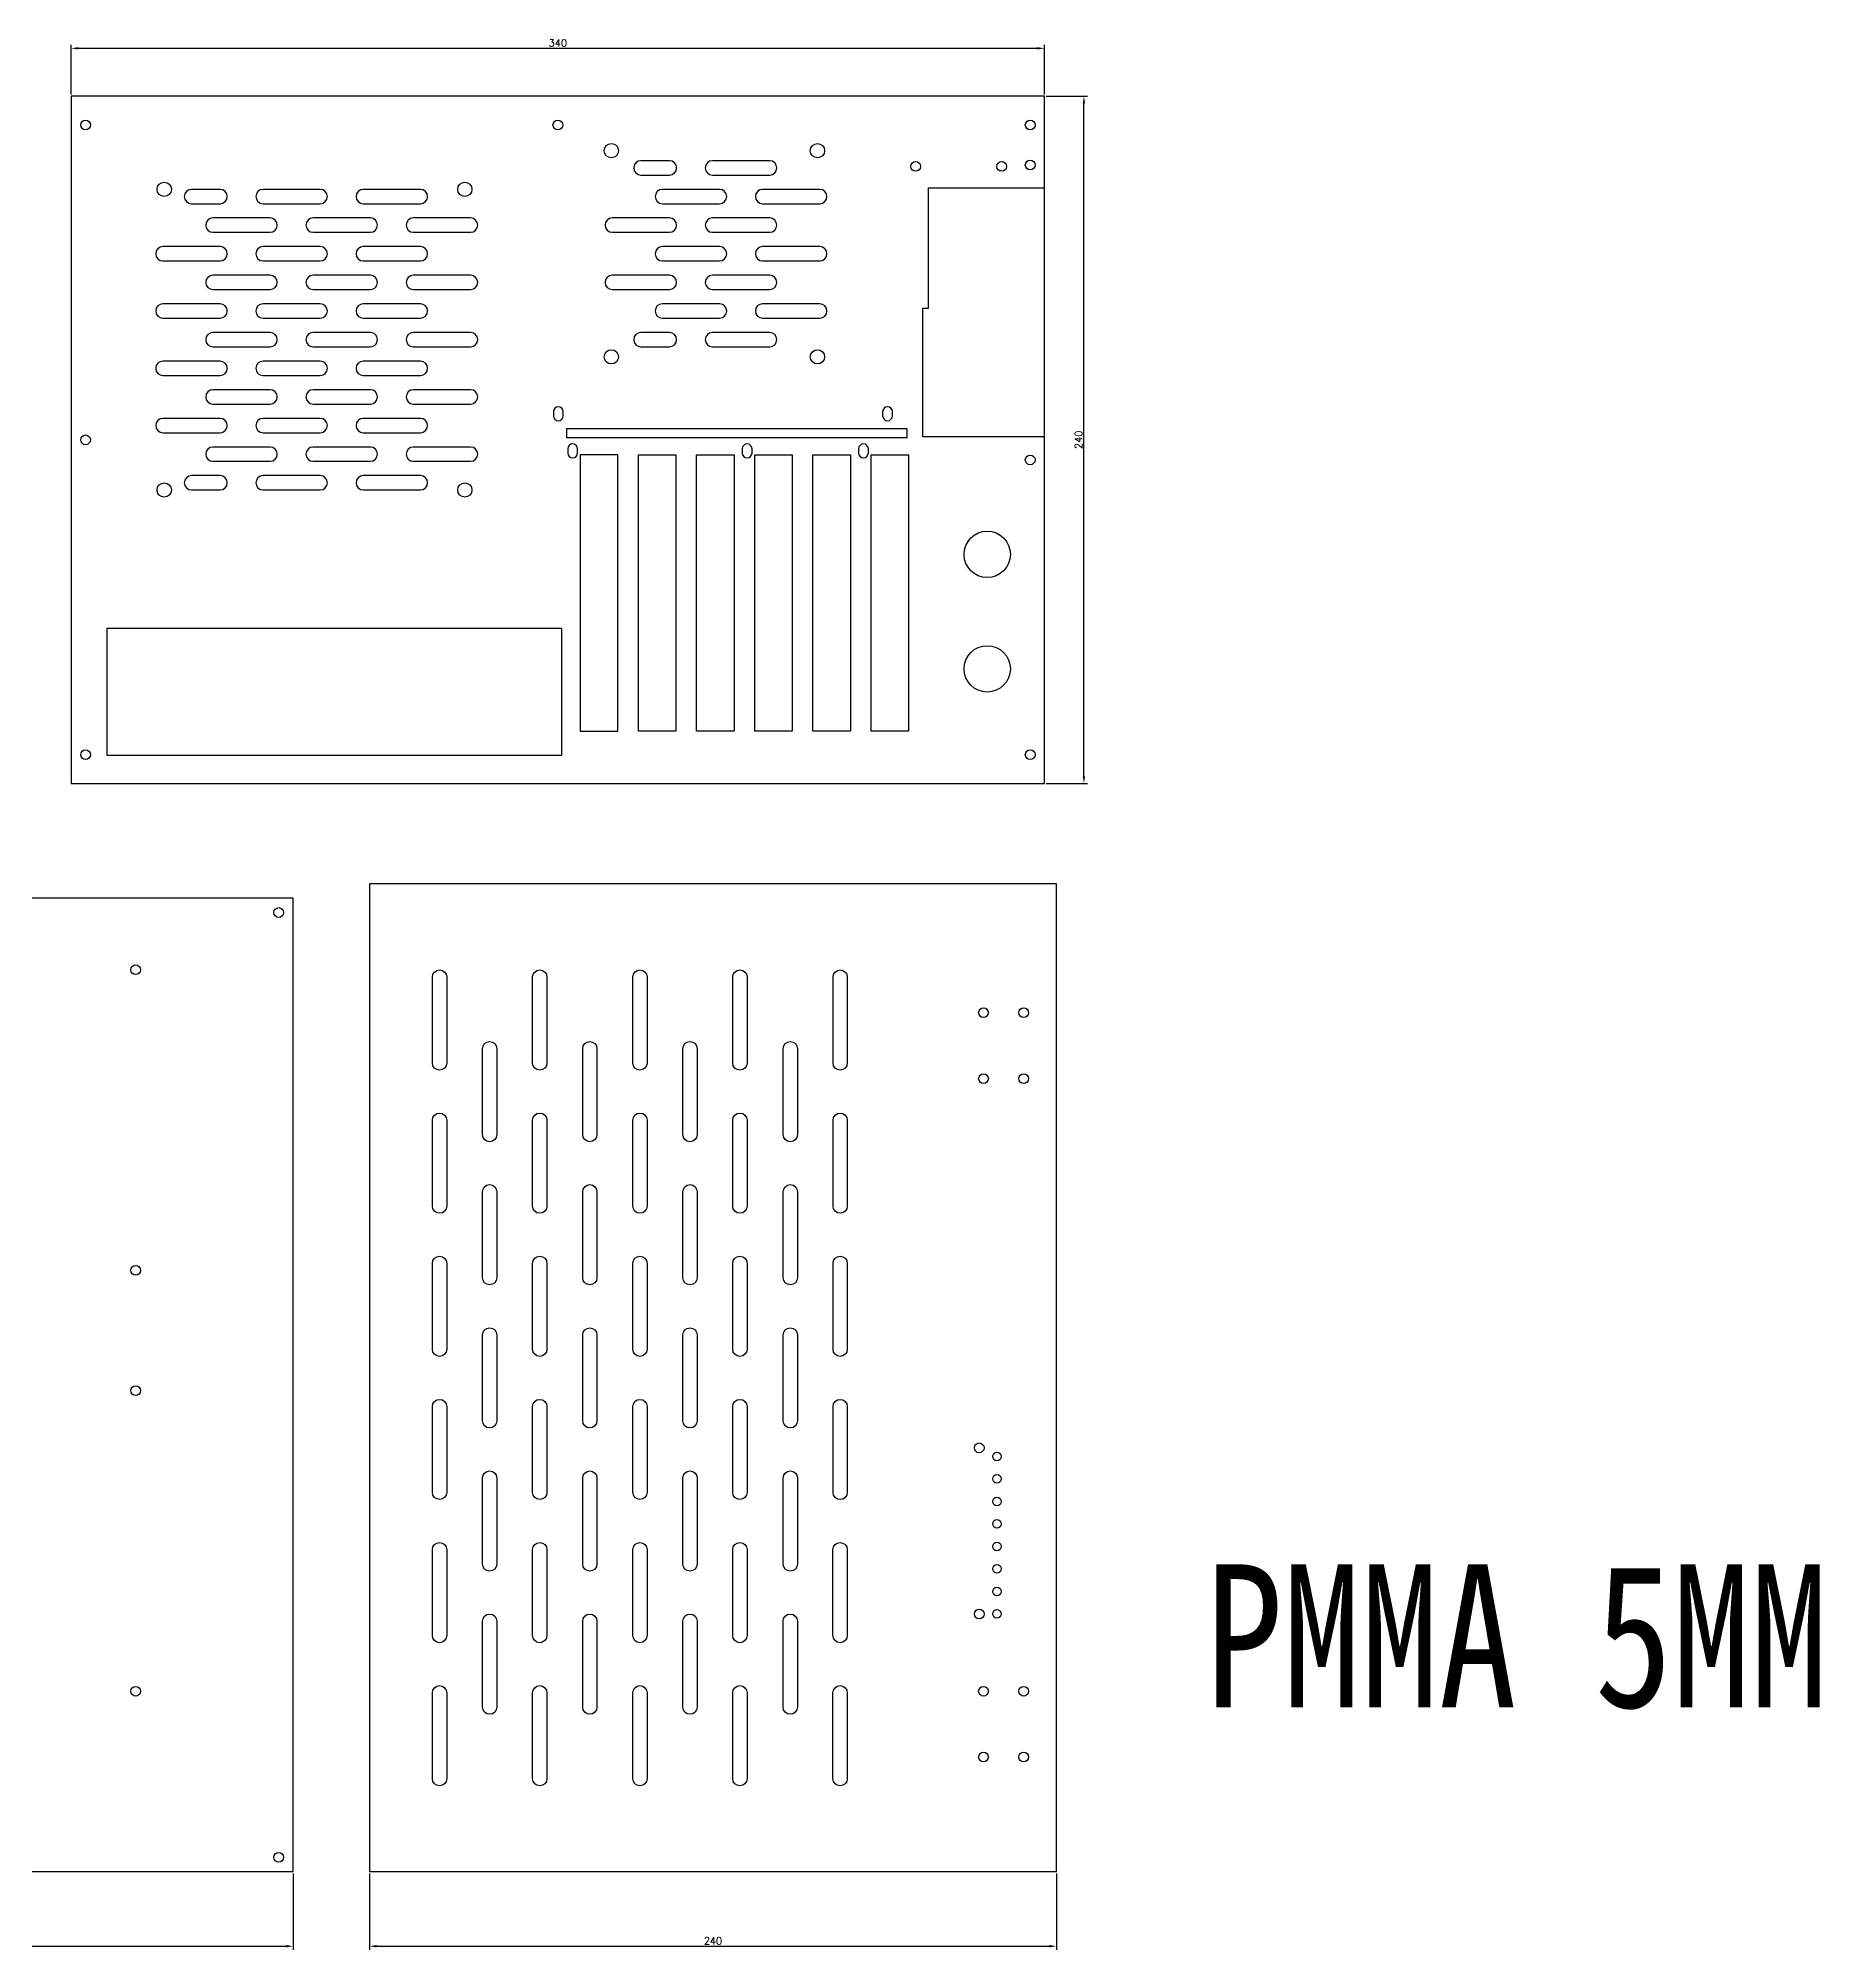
# Model space of a CAD drawing. Header units: millimetres. Extents: x 48 to 2498, y 44 to 791.
# Drawn here: x 579 to 1201, y 44 to 712 of the extents above; entities that cross this region are included whole.
import ezdxf

# ---------------------------------------------------------------- set-up
doc = ezdxf.new("R2010")
doc.units = ezdxf.units.MM
for name, color, linetype in [('LED指示灯拓展卡', 170, 'Continuous'), ('主板IO', 4, 'Continuous'), ('六面螺母开孔', 212, 'Continuous'), ('扩展卡开孔', 212, 'Continuous'), ('硬盘托架开孔', 7, 'Continuous')]:
    doc.layers.add(name, color=color, linetype=linetype)
doc.styles.add('gbenor', font='gbenor.shx', dxfattribs={"width": 0.8, "bigfont": 'gbcbig.shx'})
doc.styles.get("Standard").update_dxf_attribs({"font": 'txt', "bigfont": 'gbcbig.shx'})
doc.dimstyles.new('ISO-25', dxfattribs={"dimtxt": 2.5, "dimasz": 2.5, "dimexe": 1.25, "dimexo": 0.625, "dimtad": 1, "dimtxsty": 'Standard', "dimcen": 2.5, "dimadec": 0, "dimazin": 0, "dimtfac": 1, "dimtmove": 0, "dimatfit": 3, "dimfxl": 1, "dimarcsym": 0})

# ---------------------------------------------------------------- blocks, each defined once
blk = doc.blocks.new('*D19')
at = {"color": 0, "lineweight": -2}
for p, q in [((367.68, 70.85), (367.68, 44.16)), ((667.68, 70.85), (667.68, 44.16)), ((370.18, 45.41), (665.18, 45.41))]:
    blk.add_line(p, q, dxfattribs=at)
at = {"color": 0}
for points in [[(370.18, 45.83), (370.18, 44.99), (367.68, 45.41)], [(665.18, 44.99), (665.18, 45.83), (667.68, 45.41)]]:
    blk.add_solid(points, dxfattribs=at)
at = {"layer": 'Defpoints', "color": 0}
for p in [(367.68, 71.48), (667.68, 71.48), (667.68, 45.41)]:
    blk.add_point(p, dxfattribs=at)
at = {"color": 0, "insert": (517.68, 47.28), "char_height": 2.5, "attachment_point": 5}
blk.add_mtext('300', dxfattribs=at)
blk = doc.blocks.new('*D20')
at = {"color": 0, "lineweight": -2}
for p, q in [((694.39, 70.85), (694.39, 44.16)), ((934.39, 70.85), (934.39, 44.16)), ((696.89, 45.41), (931.89, 45.41))]:
    blk.add_line(p, q, dxfattribs=at)
at = {"color": 0}
for points in [[(696.89, 45.83), (696.89, 44.99), (694.39, 45.41)], [(931.89, 44.99), (931.89, 45.83), (934.39, 45.41)]]:
    blk.add_solid(points, dxfattribs=at)
at = {"layer": 'Defpoints', "color": 0}
for p in [(694.39, 71.48), (934.39, 71.48), (934.39, 45.41)]:
    blk.add_point(p, dxfattribs=at)
at = {"color": 0, "insert": (814.39, 47.28), "char_height": 2.5, "attachment_point": 5}
blk.add_mtext('240', dxfattribs=at)
blk = doc.blocks.new('*D21')
at = {"color": 0, "lineweight": -2}
for p, q in [((930.82, 691.59), (945.22, 691.59)), ((943.97, 454.09), (943.97, 689.09)), ((930.82, 451.59), (945.22, 451.59))]:
    blk.add_line(p, q, dxfattribs=at)
at = {"color": 0}
for points in [[(944.38, 689.09), (943.55, 689.09), (943.97, 691.59)], [(943.55, 454.09), (944.38, 454.09), (943.97, 451.59)]]:
    blk.add_solid(points, dxfattribs=at)
at = {"layer": 'Defpoints', "color": 0}
for p in [(930.19, 691.59), (943.97, 691.59), (930.19, 451.59)]:
    blk.add_point(p, dxfattribs=at)
at = {"color": 0, "insert": (942.09, 571.59), "char_height": 2.5, "attachment_point": 5, "rotation": 90}
blk.add_mtext('240', dxfattribs=at)
blk = doc.blocks.new('*D22')
at = {"color": 0, "lineweight": -2}
for p, q in [((590.19, 692.21), (590.19, 709.61)), ((592.69, 708.36), (927.69, 708.36)), ((930.19, 692.21), (930.19, 709.61))]:
    blk.add_line(p, q, dxfattribs=at)
at = {"color": 0}
for points in [[(592.69, 708.78), (592.69, 707.95), (590.19, 708.36)], [(927.69, 707.95), (927.69, 708.78), (930.19, 708.36)]]:
    blk.add_solid(points, dxfattribs=at)
at = {"layer": 'Defpoints', "color": 0}
for p in [(930.19, 708.36), (590.19, 691.59), (930.19, 691.59)]:
    blk.add_point(p, dxfattribs=at)
at = {"color": 0, "insert": (760.19, 710.24), "char_height": 2.5, "attachment_point": 5}
blk.add_mtext('340', dxfattribs=at)
blk = doc.blocks.new('*U16')
blk.add_circle((0, 0), 1.5)
blk = doc.blocks.new('*U17')
at = {"layer": 'LED指示灯拓展卡', "color": 0, "linetype": 'ByBlock', "lineweight": -2, "transparency": 16777216}
for p in [(0, 54.999), (0, 47.142), (0, 39.285), (0, 31.428), (0, 23.571), (0, 15.714), (0, 7.857), (0, 0)]:
    blk.add_blockref('*U16', p, dxfattribs=at)

msp = doc.modelspace()

# ---------------------------------------------------------------- linework, layer by layer
for points in [[(930.194, 451.589), (930.194, 691.589), (590.194, 691.589), (590.194, 451.589)], [(882.199, 572.389), (882.199, 575.389), (763.199, 575.389), (763.199, 572.389)], [(694.386, 71.479), (934.386, 71.479), (934.386, 416.479), (694.386, 416.479)], [(367.683, 71.479), (667.683, 71.479), (667.683, 411.479), (367.683, 411.479)]]:
    msp.add_lwpolyline(points, close=True)
for points in [[(799.194, 664.089, 1), (799.194, 669.089), (789.194, 669.089, 1), (789.194, 664.089)], [(814.194, 664.089), (834.194, 664.089, 1), (834.194, 669.089), (814.194, 669.089, 1)], [(642.194, 654.089, 1), (642.194, 659.089), (632.194, 659.089, 1), (632.194, 654.089)], [(657.194, 654.089), (677.194, 654.089, 1), (677.194, 659.089), (657.194, 659.089, 1)], [(692.194, 654.089), (712.194, 654.089, 1), (712.194, 659.089), (692.194, 659.089, 1)], [(796.694, 654.089), (816.694, 654.089, 1), (816.694, 659.089), (796.694, 659.089, 1)], [(831.694, 654.089), (851.694, 654.089, 1), (851.694, 659.089), (831.694, 659.089, 1)], [(639.694, 644.089), (659.694, 644.089, 1), (659.694, 649.089), (639.694, 649.089, 1)], [(674.694, 644.089), (694.694, 644.089, 1), (694.694, 649.089), (674.694, 649.089, 1)], [(709.694, 644.089), (729.694, 644.089, 1), (729.694, 649.089), (709.694, 649.089, 1)], [(779.194, 644.089), (799.194, 644.089, 1), (799.194, 649.089), (779.194, 649.089, 1)], [(814.194, 644.089), (834.194, 644.089, 1), (834.194, 649.089), (814.194, 649.089, 1)], [(622.194, 634.089), (642.194, 634.089, 1), (642.194, 639.089), (622.194, 639.089, 1)], [(657.194, 634.089), (677.194, 634.089, 1), (677.194, 639.089), (657.194, 639.089, 1)], [(692.194, 634.089), (712.194, 634.089, 1), (712.194, 639.089), (692.194, 639.089, 1)], [(796.694, 634.089), (816.694, 634.089, 1), (816.694, 639.089), (796.694, 639.089, 1)], [(831.694, 634.089), (851.694, 634.089, 1), (851.694, 639.089), (831.694, 639.089, 1)], [(639.694, 624.089), (659.694, 624.089, 1), (659.694, 629.089), (639.694, 629.089, 1)], [(674.694, 624.089), (694.694, 624.089, 1), (694.694, 629.089), (674.694, 629.089, 1)], [(709.694, 624.089), (729.694, 624.089, 1), (729.694, 629.089), (709.694, 629.089, 1)], [(779.194, 624.089), (799.194, 624.089, 1), (799.194, 629.089), (779.194, 629.089, 1)], [(814.194, 624.089), (834.194, 624.089, 1), (834.194, 629.089), (814.194, 629.089, 1)], [(622.194, 614.089), (642.194, 614.089, 1), (642.194, 619.089), (622.194, 619.089, 1)], [(657.194, 614.089), (677.194, 614.089, 1), (677.194, 619.089), (657.194, 619.089, 1)], [(692.194, 614.089), (712.194, 614.089, 1), (712.194, 619.089), (692.194, 619.089, 1)], [(796.694, 614.089), (816.694, 614.089, 1), (816.694, 619.089), (796.694, 619.089, 1)], [(831.694, 614.089), (851.694, 614.089, 1), (851.694, 619.089), (831.694, 619.089, 1)], [(639.694, 604.089), (659.694, 604.089, 1), (659.694, 609.089), (639.694, 609.089, 1)], [(674.694, 604.089), (694.694, 604.089, 1), (694.694, 609.089), (674.694, 609.089, 1)], [(709.694, 604.089), (729.694, 604.089, 1), (729.694, 609.089), (709.694, 609.089, 1)], [(799.194, 604.089, 1), (799.194, 609.089), (789.194, 609.089, 1), (789.194, 604.089)], [(814.194, 604.089), (834.194, 604.089, 1), (834.194, 609.089), (814.194, 609.089, 1)], [(622.194, 594.089), (642.194, 594.089, 1), (642.194, 599.089), (622.194, 599.089, 1)], [(657.194, 594.089), (677.194, 594.089, 1), (677.194, 599.089), (657.194, 599.089, 1)], [(692.194, 594.089), (712.194, 594.089, 1), (712.194, 599.089), (692.194, 599.089, 1)], [(639.694, 584.089), (659.694, 584.089, 1), (659.694, 589.089), (639.694, 589.089, 1)], [(674.694, 584.089), (694.694, 584.089, 1), (694.694, 589.089), (674.694, 589.089, 1)], [(709.694, 584.089), (729.694, 584.089, 1), (729.694, 589.089), (709.694, 589.089, 1)], [(758.654, 581.469), (758.654, 579.969, 1), (762.054, 579.969), (762.054, 581.469, 1)], [(873.654, 581.469), (873.654, 579.969, 1), (877.054, 579.969), (877.054, 581.469, 1)], [(622.194, 574.089), (642.194, 574.089, 1), (642.194, 579.089), (622.194, 579.089, 1)], [(657.194, 574.089), (677.194, 574.089, 1), (677.194, 579.089), (657.194, 579.089, 1)], [(692.194, 574.089), (712.194, 574.089, 1), (712.194, 579.089), (692.194, 579.089, 1)], [(639.694, 564.089), (659.694, 564.089, 1), (659.694, 569.089), (639.694, 569.089, 1)], [(674.694, 564.089), (694.694, 564.089, 1), (694.694, 569.089), (674.694, 569.089, 1)], [(709.694, 564.089), (729.694, 564.089, 1), (729.694, 569.089), (709.694, 569.089, 1)], [(763.654, 568.469), (763.654, 566.969, 1), (767.054, 566.969), (767.054, 568.469, 1)], [(824.614, 568.469), (824.614, 566.969, 1), (828.014, 566.969), (828.014, 568.469, 1)], [(865.254, 568.469), (865.254, 566.969, 1), (868.654, 566.969), (868.654, 568.469, 1)], [(642.194, 554.089, 1), (642.194, 559.089), (632.194, 559.089, 1), (632.194, 554.089)], [(657.194, 554.089), (677.194, 554.089, 1), (677.194, 559.089), (657.194, 559.089, 1)], [(692.194, 554.089), (712.194, 554.089, 1), (712.194, 559.089), (692.194, 559.089, 1)], [(721.363, 383.923), (721.363, 353.923, -1), (716.363, 353.923), (716.363, 383.923, -1)], [(756.363, 383.923), (756.363, 353.923, -1), (751.363, 353.923), (751.363, 383.923, -1)], [(791.363, 383.923), (791.363, 353.923, -1), (786.363, 353.923), (786.363, 383.923, -1)], [(826.282, 383.922), (826.282, 353.922, -1), (821.282, 353.922), (821.282, 383.922, -1)], [(861.308, 383.919), (861.308, 353.919, -1), (856.308, 353.919), (856.308, 383.919, -1)], [(738.863, 358.923), (738.863, 328.923, -1), (733.863, 328.923), (733.863, 358.923, -1)], [(773.863, 358.923), (773.863, 328.923, -1), (768.863, 328.923), (768.863, 358.923, -1)], [(808.863, 358.923), (808.863, 328.923, -1), (803.863, 328.923), (803.863, 358.923, -1)], [(843.889, 358.92), (843.889, 328.92, -1), (838.889, 328.92), (838.889, 358.92, -1)], [(721.363, 333.923), (721.363, 303.923, -1), (716.363, 303.923), (716.363, 333.923, -1)], [(756.363, 333.923), (756.363, 303.923, -1), (751.363, 303.923), (751.363, 333.923, -1)], [(791.363, 333.923), (791.363, 303.923, -1), (786.363, 303.923), (786.363, 333.923, -1)], [(826.282, 333.922), (826.282, 303.922, -1), (821.282, 303.922), (821.282, 333.922, -1)], [(861.308, 333.919), (861.308, 303.919, -1), (856.308, 303.919), (856.308, 333.919, -1)], [(738.863, 308.923), (738.863, 278.923, -1), (733.863, 278.923), (733.863, 308.923, -1)], [(773.863, 308.923), (773.863, 278.923, -1), (768.863, 278.923), (768.863, 308.923, -1)], [(808.863, 308.923), (808.863, 278.923, -1), (803.863, 278.923), (803.863, 308.923, -1)], [(843.889, 308.92), (843.889, 278.92, -1), (838.889, 278.92), (838.889, 308.92, -1)], [(721.363, 283.923), (721.363, 253.923, -1), (716.363, 253.923), (716.363, 283.923, -1)], [(756.363, 283.923), (756.363, 253.923, -1), (751.363, 253.923), (751.363, 283.923, -1)], [(791.363, 283.923), (791.363, 253.923, -1), (786.363, 253.923), (786.363, 283.923, -1)], [(826.282, 283.922), (826.282, 253.922, -1), (821.282, 253.922), (821.282, 283.922, -1)], [(861.308, 283.919), (861.308, 253.919, -1), (856.308, 253.919), (856.308, 283.919, -1)], [(738.863, 258.923), (738.863, 228.923, -1), (733.863, 228.923), (733.863, 258.923, -1)], [(773.863, 258.923), (773.863, 228.923, -1), (768.863, 228.923), (768.863, 258.923, -1)], [(808.863, 258.923), (808.863, 228.923, -1), (803.863, 228.923), (803.863, 258.923, -1)], [(843.889, 258.92), (843.889, 228.92, -1), (838.889, 228.92), (838.889, 258.92, -1)], [(721.363, 233.923), (721.363, 203.923, -1), (716.363, 203.923), (716.363, 233.923, -1)], [(756.363, 233.923), (756.363, 203.923, -1), (751.363, 203.923), (751.363, 233.923, -1)], [(791.363, 233.923), (791.363, 203.923, -1), (786.363, 203.923), (786.363, 233.923, -1)], [(826.282, 233.922), (826.282, 203.922, -1), (821.282, 203.922), (821.282, 233.922, -1)], [(861.308, 233.919), (861.308, 203.919, -1), (856.308, 203.919), (856.308, 233.919, -1)], [(738.863, 208.923), (738.863, 178.923, -1), (733.863, 178.923), (733.863, 208.923, -1)], [(773.863, 208.923), (773.863, 178.923, -1), (768.863, 178.923), (768.863, 208.923, -1)], [(808.863, 208.923), (808.863, 178.923, -1), (803.863, 178.923), (803.863, 208.923, -1)], [(843.889, 208.92), (843.889, 178.92, -1), (838.889, 178.92), (838.889, 208.92, -1)], [(721.363, 183.923), (721.363, 153.923, -1), (716.363, 153.923), (716.363, 183.923, -1)], [(756.363, 183.923), (756.363, 153.923, -1), (751.363, 153.923), (751.363, 183.923, -1)], [(791.363, 183.923), (791.363, 153.923, -1), (786.363, 153.923), (786.363, 183.923, -1)], [(826.282, 183.922), (826.282, 153.922, -1), (821.282, 153.922), (821.282, 183.922, -1)], [(861.282, 183.922), (861.282, 153.922, -1), (856.282, 153.922), (856.282, 183.922, -1)], [(738.863, 158.923), (738.863, 128.923, -1), (733.863, 128.923), (733.863, 158.923, -1)], [(773.863, 158.923), (773.863, 128.923, -1), (768.863, 128.923), (768.863, 158.923, -1)], [(808.863, 158.923), (808.863, 128.923, -1), (803.863, 128.923), (803.863, 158.923, -1)], [(843.863, 158.923), (843.863, 128.923, -1), (838.863, 128.923), (838.863, 158.923, -1)], [(721.363, 133.923), (721.363, 103.923, -1), (716.363, 103.923), (716.363, 133.923, -1)], [(756.363, 133.923), (756.363, 103.923, -1), (751.363, 103.923), (751.363, 133.923, -1)], [(791.363, 133.923), (791.363, 103.923, -1), (786.363, 103.923), (786.363, 133.923, -1)], [(826.282, 133.922), (826.282, 103.922, -1), (821.282, 103.922), (821.282, 133.922, -1)], [(861.282, 133.922), (861.282, 103.922, -1), (856.282, 103.922), (856.282, 133.922, -1)]]:
    msp.add_lwpolyline(points, format="xyb", close=True)
msp.add_lwpolyline([(930.194, 572.589), (887.694, 572.589), (887.694, 617.589), (889.694, 617.589), (889.694, 659.589), (930.194, 659.589)])
for centre, radius in [((778.879, 672.599), 2.5), ((850.879, 672.599), 2.5), ((622.694, 659.089), 2.5), ((727.694, 659.089), 2.5), ((778.879, 600.589), 2.5), ((850.879, 600.589), 2.5), ((622.694, 554.089), 2.5), ((727.694, 554.089), 2.5), ((910.194, 531.589), 8.1), ((910.194, 491.589), 8.1)]:
    msp.add_circle(centre, radius)
at = {"layer": 'LED指示灯拓展卡'}
for centre in [(907.386, 219.479), (907.386, 161.479)]:
    msp.add_circle(centre, 1.7, dxfattribs=at)
at = {"layer": '主板IO'}
msp.add_lwpolyline([(761.504, 461.349), (602.754, 461.349), (602.754, 505.799), (761.504, 505.799)], close=True, dxfattribs=at)
at = {"layer": '六面螺母开孔'}
for centre in [(595.194, 681.589), (760.194, 681.589), (925.194, 681.589), (885.194, 667.089), (915.194, 667.089), (925.194, 667.589), (595.194, 571.589), (925.194, 564.589), (595.194, 461.589), (925.194, 461.589), (662.683, 406.479), (908.886, 371.479), (922.886, 371.479), (908.886, 348.479), (922.886, 348.479), (908.886, 134.479), (922.886, 134.479), (908.886, 111.479), (922.886, 111.479), (662.683, 76.479)]:
    msp.add_circle(centre, 1.7, dxfattribs=at)
at = {"layer": '扩展卡开孔'}
for points in [[(781.099, 566.389), (768.029, 566.389), (768.029, 469.779), (781.099, 469.779)], [(801.419, 469.779), (788.349, 469.779), (788.349, 566.389), (801.419, 566.389)], [(821.739, 469.779), (808.669, 469.779), (808.669, 566.389), (821.739, 566.389)], [(842.059, 469.779), (828.989, 469.779), (828.989, 566.389), (842.059, 566.389)], [(862.379, 469.779), (849.309, 469.779), (849.309, 566.389), (862.379, 566.389)], [(882.729, 469.779), (869.629, 469.779), (869.629, 566.389), (882.729, 566.389)]]:
    msp.add_lwpolyline(points, close=True, dxfattribs=at)
at = {"layer": '硬盘托架开孔'}
for centre in [(612.683, 386.479), (612.683, 281.479), (612.683, 239.479), (612.683, 134.479)]:
    msp.add_circle(centre, 1.7, dxfattribs=at)

# ---------------------------------------------------------------- block references
at = {"layer": 'LED指示灯拓展卡'}
msp.add_blockref('*U17', (913.586, 161.479), dxfattribs=at)

# ---------------------------------------------------------------- texts
at = {"insert": (986.272, 178.825), "char_height": 50, "width": 482.76932, "attachment_point": 1, "style": 'gbenor'}
msp.add_mtext('{\\fSimSun|b0|i0|c134|p0;PMMA 5MM}', dxfattribs=at)

# ---------------------------------------------------------------- dimensions: what is measured, and where the dimension line sits
for base, p1, angle, picture, middle in [((930.194, 708.364), (590.194, 691.589), 180, '*D22', (760.194, 708.364)), ((943.968, 691.589), (930.194, 451.589), 90, '*D21', (943.968, 571.589))]:
    dim = msp.add_linear_dim(base=base, p1=p1, p2=(930.194, 691.589), angle=angle, dimstyle='ISO-25', override={"dimfxl": 1.25})
    dim.commit()
    dim.dimension.update_dxf_attribs({"geometry": picture, "text_midpoint": middle, "dimtype": 160})
for base, p1, p2, picture, middle in [((667.683, 45.409), (367.683, 71.479), (667.683, 71.479), '*D19', (517.683, 45.409)), ((934.386, 45.409), (694.386, 71.479), (934.386, 71.479), '*D20', (814.386, 45.409))]:
    dim = msp.add_linear_dim(base=base, p1=p1, p2=p2, dimstyle='ISO-25', override={"dimfxl": 1.25})
    dim.commit()
    dim.dimension.update_dxf_attribs({"geometry": picture, "text_midpoint": middle, "dimtype": 160})

doc.saveas('drawing.dxf')
